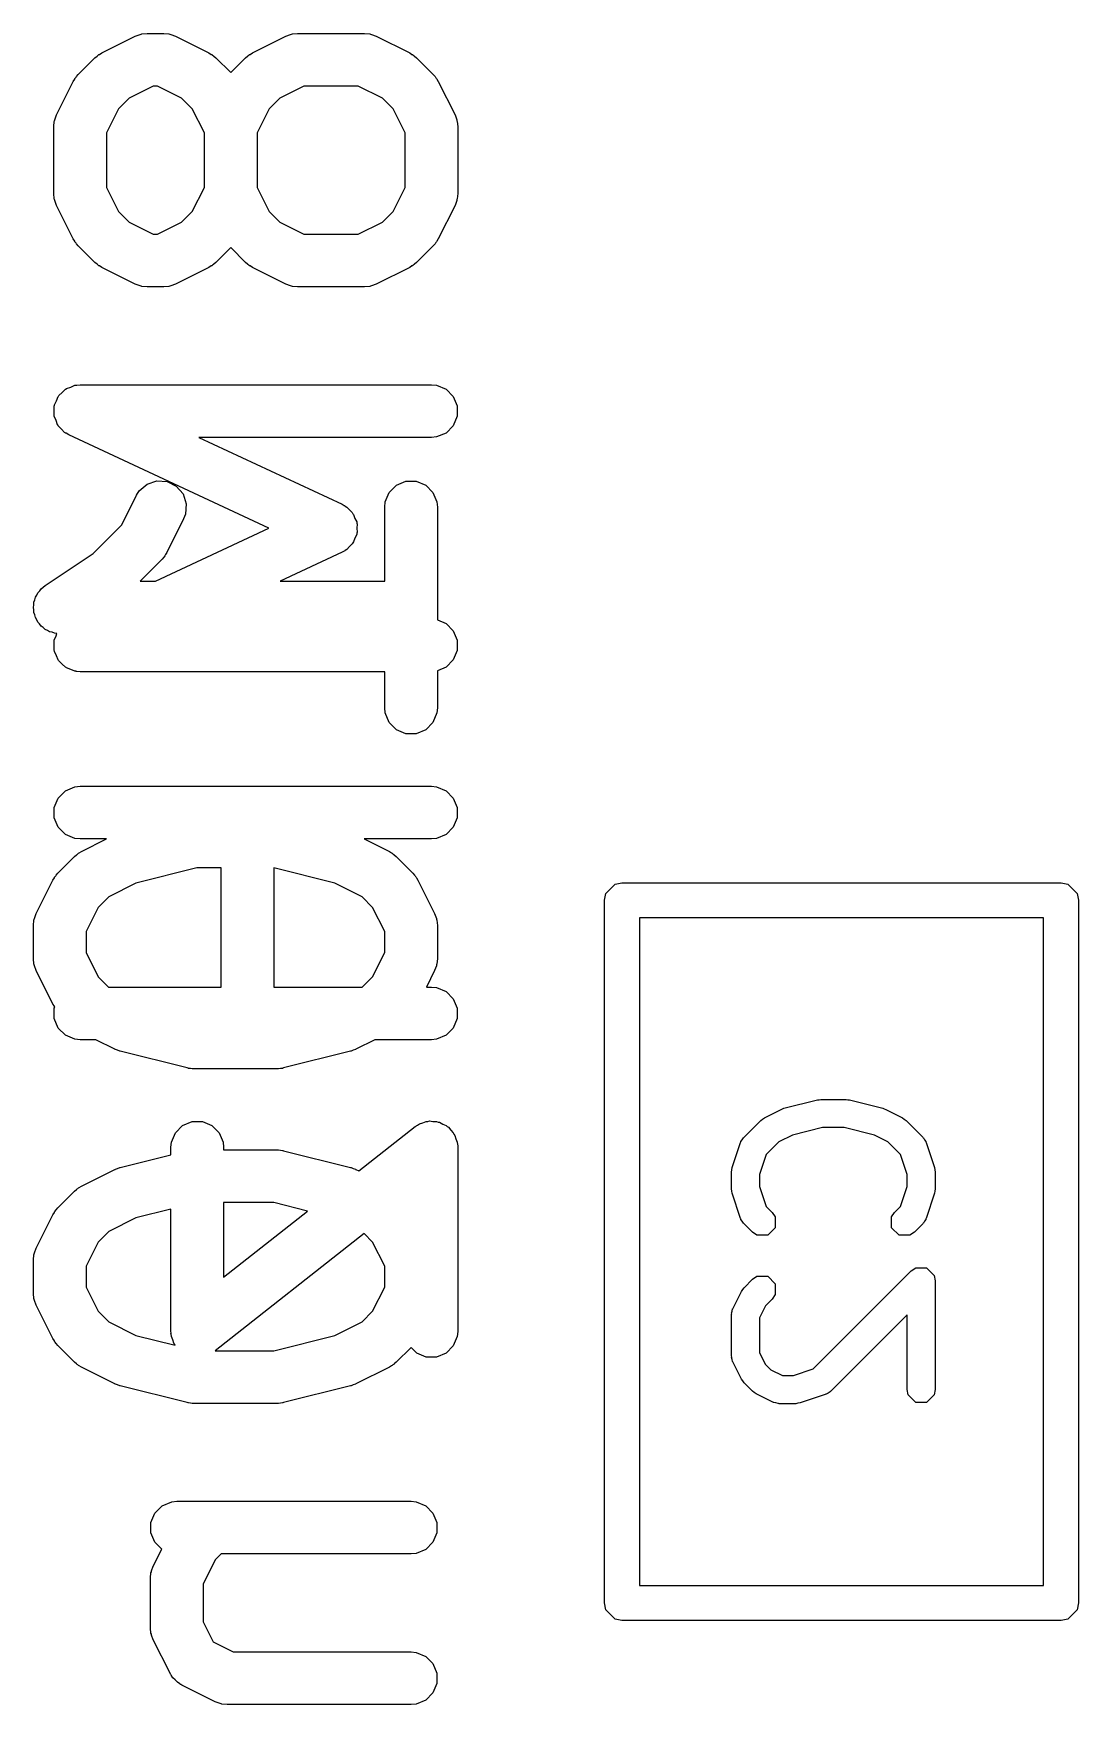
# Model space of a CAD drawing. Header units: inches. Extents: x -2.1 to 1.75, y 0.25 to 2.74.
# Drawn here: x -0.0075 to 0.1096, y 1.8082 to 1.9955 of the extents above; entities that cross this region are included whole.
import ezdxf

# ---------------------------------------------------------------- set-up
doc = ezdxf.new("R2010")
doc.units = ezdxf.units.IN
doc.header["$MEASUREMENT"] = 0
doc.layers.add('BLACK', color=250, linetype='CONTINUOUS')

msp = doc.modelspace()

# ---------------------------------------------------------------- linework, layer by layer
at = {"layer": 'BLACK', "linetype": 'CONTINUOUS'}
for p, q in [((0.00018, 1.99331), (0.00393, 1.99519)), ((0.00393, 1.99519), (0.00447, 1.99539)), ((0.00447, 1.99539), (0.00457, 1.9954)), ((0.00457, 1.9954), (0.00467, 1.99544)), ((0.00467, 1.99544), (0.00525, 1.9955)), ((0.00525, 1.9955), (0.00712, 1.9955)), ((0.00712, 1.9955), (0.0077, 1.99544)), ((0.0077, 1.99544), (0.0078, 1.9954)), ((0.0078, 1.9954), (0.0079, 1.99539)), ((0.0079, 1.99539), (0.00844, 1.99519)), ((0.00844, 1.99519), (0.01219, 1.99331)), ((0.01705, 1.99331), (0.0208, 1.99519)), ((0.0208, 1.99519), (0.02134, 1.99539)), ((0.02134, 1.99539), (0.02145, 1.9954)), ((0.02145, 1.9954), (0.02154, 1.99544)), ((0.02154, 1.99544), (0.02212, 1.9955)), ((0.02212, 1.9955), (0.02962, 1.9955)), ((0.02962, 1.9955), (0.0302, 1.99544)), ((0.0302, 1.99544), (0.03029, 1.9954)), ((0.03029, 1.9954), (0.0304, 1.99539)), ((0.0304, 1.99539), (0.03094, 1.99519)), ((0.03094, 1.99519), (0.03469, 1.99331)), ((-0.00246, 1.99088), (-0.00059, 1.99276)), ((-0.00059, 1.99276), (-0.00036, 1.99294)), ((-0.00036, 1.99294), (-0.00031, 1.993)), ((-0.00031, 1.993), (-0.00022, 1.99306)), ((-0.00022, 1.99306), (-0.00014, 1.99312)), ((-0.00014, 1.99312), (-0.00007, 1.99315)), ((-0.00007, 1.99315), (0.00018, 1.99331)), ((0.01219, 1.99331), (0.01244, 1.99315)), ((0.01244, 1.99315), (0.01251, 1.99312)), ((0.01251, 1.99312), (0.01259, 1.99306)), ((0.01259, 1.99306), (0.01268, 1.993)), ((0.01268, 1.993), (0.01273, 1.99294)), ((0.01273, 1.99294), (0.01296, 1.99276)), ((0.01296, 1.99276), (0.01462, 1.9911)), ((0.01462, 1.9911), (0.01628, 1.99276)), ((0.01628, 1.99276), (0.01651, 1.99294)), ((0.01651, 1.99294), (0.01656, 1.993)), ((0.01656, 1.993), (0.01665, 1.99306)), ((0.01665, 1.99306), (0.01673, 1.99312)), ((0.01673, 1.99312), (0.0168, 1.99315)), ((0.0168, 1.99315), (0.01705, 1.99331)), ((0.03469, 1.99331), (0.03494, 1.99315)), ((0.03494, 1.99315), (0.03501, 1.99312)), ((0.03501, 1.99312), (0.03509, 1.99306)), ((0.03509, 1.99306), (0.03518, 1.993)), ((0.03518, 1.993), (0.03523, 1.99294)), ((0.03523, 1.99294), (0.03546, 1.99276)), ((0.03546, 1.99276), (0.03733, 1.99088)), ((-0.00277, 1.99052), (-0.00271, 1.9906)), ((-0.00271, 1.9906), (-0.00265, 1.99066)), ((-0.00265, 1.99066), (-0.00246, 1.99088)), ((0.03733, 1.99088), (0.03752, 1.99066)), ((0.03752, 1.99066), (0.03758, 1.9906)), ((0.03758, 1.9906), (0.03763, 1.99052)), ((-0.00489, 1.98637), (-0.00302, 1.99012)), ((-0.00302, 1.99012), (-0.00286, 1.99036)), ((-0.00286, 1.99036), (-0.00283, 1.99044)), ((-0.00283, 1.99044), (-0.00277, 1.99052)), ((0.00594, 1.98959), (0.00325, 1.98824)), ((0.00643, 1.98959), (0.00594, 1.98959)), ((0.00912, 1.98824), (0.00643, 1.98959)), ((0.02282, 1.98959), (0.02012, 1.98824)), ((0.02892, 1.98959), (0.02282, 1.98959)), ((0.03162, 1.98824), (0.02892, 1.98959)), ((0.03763, 1.99052), (0.0377, 1.99044)), ((0.0377, 1.99044), (0.03773, 1.99036)), ((0.03773, 1.99036), (0.03789, 1.99012)), ((0.03789, 1.99012), (0.03976, 1.98637)), ((0.00205, 1.98705), (0.0007, 1.98435)), ((0.00325, 1.98824), (0.00205, 1.98705)), ((0.01032, 1.98705), (0.00912, 1.98824)), ((0.01167, 1.98435), (0.01032, 1.98705)), ((0.01892, 1.98705), (0.01757, 1.98435)), ((0.02012, 1.98824), (0.01892, 1.98705)), ((0.03282, 1.98705), (0.03162, 1.98824)), ((0.03417, 1.98435), (0.03282, 1.98705)), ((-0.0052, 1.98505), (-0.00515, 1.98562)), ((-0.0052, 1.97755), (-0.0052, 1.98505)), ((-0.00515, 1.98562), (-0.00511, 1.98572)), ((-0.00511, 1.98572), (-0.0051, 1.98582)), ((-0.0051, 1.98582), (-0.00489, 1.98637)), ((0.03976, 1.98637), (0.03997, 1.98582)), ((0.03997, 1.98582), (0.03997, 1.98572)), ((0.03997, 1.98572), (0.04001, 1.98562)), ((0.04001, 1.98562), (0.04007, 1.98505)), ((0.04007, 1.98505), (0.04007, 1.97755)), ((0.0007, 1.98435), (0.0007, 1.97824)), ((0.01167, 1.97824), (0.01167, 1.98435)), ((0.01757, 1.98435), (0.01757, 1.97824)), ((0.03417, 1.97824), (0.03417, 1.98435)), ((-0.00515, 1.97697), (-0.0052, 1.97755)), ((0.0007, 1.97824), (0.00205, 1.97555)), ((0.01032, 1.97555), (0.01167, 1.97824)), ((0.01757, 1.97824), (0.01892, 1.97555)), ((0.03282, 1.97555), (0.03417, 1.97824)), ((0.04007, 1.97755), (0.04001, 1.97697)), ((-0.00511, 1.97687), (-0.00515, 1.97697)), ((-0.0051, 1.97677), (-0.00511, 1.97687)), ((-0.00489, 1.97623), (-0.0051, 1.97677)), ((-0.00302, 1.97248), (-0.00489, 1.97623)), ((0.03976, 1.97623), (0.03789, 1.97248)), ((0.03997, 1.97677), (0.03976, 1.97623)), ((0.04001, 1.97697), (0.03997, 1.97687)), ((0.03997, 1.97687), (0.03997, 1.97677)), ((0.00205, 1.97555), (0.00325, 1.97435)), ((0.00325, 1.97435), (0.00594, 1.973)), ((0.00643, 1.973), (0.00912, 1.97435)), ((0.00912, 1.97435), (0.01032, 1.97555)), ((0.01892, 1.97555), (0.02012, 1.97435)), ((0.02012, 1.97435), (0.02282, 1.973)), ((0.02892, 1.973), (0.03162, 1.97435)), ((0.03162, 1.97435), (0.03282, 1.97555)), ((-0.00286, 1.97223), (-0.00302, 1.97248)), ((-0.00283, 1.97216), (-0.00286, 1.97223)), ((-0.00277, 1.97208), (-0.00283, 1.97216)), ((-0.00271, 1.97199), (-0.00277, 1.97208)), ((-0.00265, 1.97193), (-0.00271, 1.97199)), ((-0.00246, 1.97171), (-0.00265, 1.97193)), ((0.00594, 1.973), (0.00643, 1.973)), ((0.02282, 1.973), (0.02892, 1.973)), ((0.03752, 1.97193), (0.03733, 1.97171)), ((0.03758, 1.97199), (0.03752, 1.97193)), ((0.03763, 1.97208), (0.03758, 1.97199)), ((0.0377, 1.97216), (0.03763, 1.97208)), ((0.03773, 1.97223), (0.0377, 1.97216)), ((0.03789, 1.97248), (0.03773, 1.97223)), ((-0.00059, 1.96983), (-0.00246, 1.97171)), ((0.01462, 1.9715), (0.01296, 1.96983)), ((0.01628, 1.96983), (0.01462, 1.9715)), ((0.03733, 1.97171), (0.03546, 1.96983)), ((-0.00036, 1.96965), (-0.00059, 1.96983)), ((-0.00031, 1.96959), (-0.00036, 1.96965)), ((-0.00022, 1.96953), (-0.00031, 1.96959)), ((-0.00014, 1.96947), (-0.00022, 1.96953)), ((-0.00007, 1.96944), (-0.00014, 1.96947)), ((0.00018, 1.96928), (-0.00007, 1.96944)), ((0.00393, 1.96741), (0.00018, 1.96928)), ((0.01219, 1.96928), (0.00844, 1.96741)), ((0.01244, 1.96944), (0.01219, 1.96928)), ((0.01251, 1.96947), (0.01244, 1.96944)), ((0.01259, 1.96953), (0.01251, 1.96947)), ((0.01268, 1.96959), (0.01259, 1.96953)), ((0.01273, 1.96965), (0.01268, 1.96959)), ((0.01296, 1.96983), (0.01273, 1.96965)), ((0.01651, 1.96965), (0.01628, 1.96983)), ((0.01656, 1.96959), (0.01651, 1.96965)), ((0.01665, 1.96953), (0.01656, 1.96959)), ((0.01673, 1.96947), (0.01665, 1.96953)), ((0.0168, 1.96944), (0.01673, 1.96947)), ((0.01705, 1.96928), (0.0168, 1.96944)), ((0.0208, 1.96741), (0.01705, 1.96928)), ((0.03469, 1.96928), (0.03094, 1.96741)), ((0.03494, 1.96944), (0.03469, 1.96928)), ((0.03501, 1.96947), (0.03494, 1.96944)), ((0.03509, 1.96953), (0.03501, 1.96947)), ((0.03518, 1.96959), (0.03509, 1.96953)), ((0.03523, 1.96965), (0.03518, 1.96959)), ((0.03546, 1.96983), (0.03523, 1.96965)), ((0.00447, 1.9672), (0.00393, 1.96741)), ((0.00457, 1.96719), (0.00447, 1.9672)), ((0.00467, 1.96715), (0.00457, 1.96719)), ((0.00525, 1.96709), (0.00467, 1.96715)), ((0.00712, 1.96709), (0.00525, 1.96709)), ((0.0077, 1.96715), (0.00712, 1.96709)), ((0.0078, 1.96719), (0.0077, 1.96715)), ((0.0079, 1.9672), (0.0078, 1.96719)), ((0.00844, 1.96741), (0.0079, 1.9672)), ((0.02134, 1.9672), (0.0208, 1.96741)), ((0.02145, 1.96719), (0.02134, 1.9672)), ((0.02154, 1.96715), (0.02145, 1.96719)), ((0.02212, 1.96709), (0.02154, 1.96715)), ((0.02962, 1.96709), (0.02212, 1.96709)), ((0.0302, 1.96715), (0.02962, 1.96709)), ((0.03029, 1.96719), (0.0302, 1.96715)), ((0.0304, 1.9672), (0.03029, 1.96719)), ((0.03094, 1.96741), (0.0304, 1.9672)), ((-0.00463, 1.95492), (-0.00425, 1.95527)), ((-0.00425, 1.95527), (-0.00389, 1.95563)), ((-0.00389, 1.95563), (-0.00383, 1.95565)), ((-0.00383, 1.95565), (-0.00378, 1.9557)), ((-0.00378, 1.9557), (-0.0033, 1.95587)), ((-0.0033, 1.95587), (-0.00283, 1.95607)), ((-0.00283, 1.95607), (-0.00274, 1.95608)), ((-0.00274, 1.95608), (-0.0027, 1.95609)), ((-0.0027, 1.95609), (-0.00263, 1.95609)), ((-0.00263, 1.95609), (-0.00225, 1.95613)), ((-0.00225, 1.95613), (0.03712, 1.95613)), ((0.03712, 1.95613), (0.03769, 1.95607)), ((0.03769, 1.95607), (0.03876, 1.95563)), ((0.03876, 1.95563), (0.03957, 1.95481)), ((-0.00517, 1.95273), (-0.00515, 1.95324)), ((-0.00515, 1.95375), (-0.00512, 1.95381)), ((-0.00515, 1.95324), (-0.00515, 1.95375)), ((-0.00512, 1.95388), (-0.0049, 1.95434)), ((-0.00512, 1.95381), (-0.00512, 1.95388)), ((-0.0049, 1.95434), (-0.00471, 1.95481)), ((-0.00471, 1.95481), (-0.00466, 1.95486)), ((-0.00466, 1.95486), (-0.00463, 1.95492)), ((0.03957, 1.95481), (0.04001, 1.95375)), ((0.04001, 1.95375), (0.04001, 1.9526)), ((-0.00515, 1.95266), (-0.00517, 1.95273)), ((-0.00515, 1.9526), (-0.00515, 1.95266)), ((-0.00495, 1.95212), (-0.00515, 1.9526)), ((-0.00478, 1.95164), (-0.00495, 1.95212)), ((-0.00473, 1.95159), (-0.00478, 1.95164)), ((-0.00471, 1.95153), (-0.00473, 1.95159)), ((-0.00434, 1.95117), (-0.00471, 1.95153)), ((0.03957, 1.95153), (0.03876, 1.95072)), ((0.04001, 1.9526), (0.03957, 1.95153)), ((-0.004, 1.95079), (-0.00434, 1.95117)), ((-0.00392, 1.95075), (-0.004, 1.95079)), ((-0.00389, 1.95072), (-0.00392, 1.95075)), ((-0.00383, 1.95069), (-0.00389, 1.95072)), ((-0.0035, 1.9505), (-0.00383, 1.95069)), ((0.01889, 1.94005), (-0.0035, 1.9505)), ((0.03712, 1.95022), (0.01106, 1.95022)), ((0.01106, 1.95022), (0.02712, 1.94273)), ((0.03769, 1.95028), (0.03712, 1.95022)), ((0.03876, 1.95072), (0.03769, 1.95028)), ((0.00407, 1.94374), (0.00438, 1.94423)), ((0.00438, 1.94423), (0.00525, 1.94499)), ((0.00525, 1.94499), (0.00634, 1.94535)), ((0.00634, 1.94535), (0.00749, 1.94527)), ((0.00749, 1.94527), (0.00852, 1.94476)), ((0.00852, 1.94476), (0.00928, 1.94389)), ((0.00928, 1.94389), (0.00964, 1.94279)), ((0.03194, 1.943), (0.03238, 1.94406)), ((0.03238, 1.94406), (0.03319, 1.94488)), ((0.03319, 1.94488), (0.03426, 1.94532)), ((0.03426, 1.94532), (0.03541, 1.94532)), ((0.03541, 1.94532), (0.03648, 1.94488)), ((0.03648, 1.94488), (0.03729, 1.94406)), ((0.03729, 1.94406), (0.03773, 1.943)), ((0.00241, 1.94042), (0.00407, 1.94374)), ((0.00964, 1.94279), (0.00956, 1.94164)), ((0.02712, 1.94273), (0.02733, 1.9426)), ((0.02733, 1.9426), (0.0274, 1.94258)), ((0.0274, 1.94258), (0.02745, 1.94253)), ((0.02745, 1.94253), (0.02762, 1.94243)), ((0.02762, 1.94243), (0.02792, 1.9421)), ((0.02792, 1.9421), (0.02825, 1.9418)), ((0.03188, 1.94242), (0.03194, 1.943)), ((0.03188, 1.93413), (0.03188, 1.94242)), ((0.03773, 1.943), (0.03779, 1.94242)), ((0.03779, 1.94242), (0.03779, 1.92978)), ((-0.00079, 1.93722), (0.00241, 1.94042)), ((0.00619, 1.93413), (0.01889, 1.94005)), ((0.00935, 1.9411), (0.00748, 1.93735)), ((0.00956, 1.94164), (0.00935, 1.9411)), ((0.02825, 1.9418), (0.02831, 1.94168)), ((0.02831, 1.94168), (0.0284, 1.94158)), ((0.0284, 1.94158), (0.02855, 1.94116)), ((0.02855, 1.94116), (0.02874, 1.94075)), ((0.02874, 1.94075), (0.02874, 1.94062)), ((0.02874, 1.94062), (0.02879, 1.9405)), ((0.02879, 1.9405), (0.02877, 1.94005)), ((0.02877, 1.94005), (0.02879, 1.9396)), ((0.02825, 1.9383), (0.02792, 1.938)), ((0.02831, 1.93842), (0.02825, 1.9383)), ((0.0284, 1.93852), (0.02831, 1.93842)), ((0.02855, 1.93894), (0.0284, 1.93852)), ((0.02874, 1.93935), (0.02855, 1.93894)), ((0.02879, 1.9396), (0.02874, 1.93948)), ((0.02874, 1.93948), (0.02874, 1.93935)), ((-0.00617, 1.93363), (-0.00079, 1.93722)), ((0.00693, 1.93659), (0.00447, 1.93413)), ((0.00711, 1.93681), (0.00693, 1.93659)), ((0.00717, 1.93686), (0.00711, 1.93681)), ((0.00723, 1.93695), (0.00717, 1.93686)), ((0.00729, 1.93703), (0.00723, 1.93695)), ((0.00732, 1.93711), (0.00729, 1.93703)), ((0.00748, 1.93735), (0.00732, 1.93711)), ((0.02712, 1.93737), (0.02016, 1.93413)), ((0.02733, 1.9375), (0.02712, 1.93737)), ((0.0274, 1.93753), (0.02733, 1.9375)), ((0.02745, 1.93757), (0.0274, 1.93753)), ((0.02762, 1.93767), (0.02745, 1.93757)), ((0.02792, 1.938), (0.02762, 1.93767)), ((-0.00726, 1.93231), (-0.0071, 1.93255)), ((-0.0071, 1.93255), (-0.00699, 1.93282)), ((-0.00699, 1.93282), (-0.00678, 1.93302)), ((-0.00678, 1.93302), (-0.00662, 1.93326)), ((-0.00662, 1.93326), (-0.00618, 1.93363)), ((-0.00618, 1.93363), (-0.00618, 1.93363)), ((-0.00618, 1.93363), (-0.00617, 1.93363)), ((-0.00617, 1.93363), (-0.00617, 1.93363)), ((0.00447, 1.93413), (0.00619, 1.93413)), ((0.02016, 1.93413), (0.03188, 1.93413)), ((-0.00749, 1.93118), (-0.00743, 1.93146)), ((-0.00743, 1.93089), (-0.00749, 1.93118)), ((-0.00743, 1.93175), (-0.00732, 1.93202)), ((-0.00743, 1.93146), (-0.00743, 1.93175)), ((-0.00743, 1.9306), (-0.00743, 1.93089)), ((-0.00732, 1.93202), (-0.00726, 1.93231)), ((-0.00732, 1.93033), (-0.00743, 1.9306)), ((-0.00726, 1.93005), (-0.00732, 1.93033)), ((-0.0071, 1.9298), (-0.00726, 1.93005)), ((-0.00699, 1.92953), (-0.0071, 1.9298)), ((-0.00679, 1.92933), (-0.00699, 1.92953)), ((-0.00662, 1.92909), (-0.00679, 1.92933)), ((-0.00638, 1.92893), (-0.00662, 1.92909)), ((-0.00618, 1.92872), (-0.00638, 1.92893)), ((0.03779, 1.92978), (0.03876, 1.92938)), ((0.03876, 1.92938), (0.03957, 1.92857)), ((-0.00591, 1.92861), (-0.00618, 1.92872)), ((-0.00567, 1.92845), (-0.00591, 1.92861)), ((-0.00538, 1.92839), (-0.00567, 1.92845)), ((-0.00511, 1.92828), (-0.00538, 1.92839)), ((-0.00517, 1.92738), (-0.00515, 1.92744)), ((-0.00515, 1.92686), (-0.00517, 1.92738)), ((-0.00515, 1.9275), (-0.00495, 1.92798)), ((-0.00515, 1.92744), (-0.00515, 1.9275)), ((-0.00485, 1.92825), (-0.00511, 1.92828)), ((-0.00495, 1.92798), (-0.00485, 1.92825)), ((0.03957, 1.92857), (0.04001, 1.9275)), ((0.04001, 1.9275), (0.04001, 1.92635)), ((-0.00515, 1.92635), (-0.00515, 1.92686)), ((-0.00512, 1.92629), (-0.00515, 1.92635)), ((-0.00512, 1.92622), (-0.00512, 1.92629)), ((-0.0049, 1.92576), (-0.00512, 1.92622)), ((-0.00471, 1.92529), (-0.0049, 1.92576)), ((-0.00466, 1.92524), (-0.00471, 1.92529)), ((-0.00463, 1.92518), (-0.00466, 1.92524)), ((-0.00425, 1.92483), (-0.00463, 1.92518)), ((0.03957, 1.92529), (0.03876, 1.92447)), ((0.04001, 1.92635), (0.03957, 1.92529)), ((-0.00389, 1.92447), (-0.00425, 1.92483)), ((-0.00383, 1.92445), (-0.00389, 1.92447)), ((-0.00378, 1.9244), (-0.00383, 1.92445)), ((-0.0033, 1.92423), (-0.00378, 1.9244)), ((-0.00283, 1.92403), (-0.0033, 1.92423)), ((-0.00274, 1.92402), (-0.00283, 1.92403)), ((-0.0027, 1.92401), (-0.00274, 1.92402)), ((-0.00263, 1.92401), (-0.0027, 1.92401)), ((-0.00225, 1.92397), (-0.00263, 1.92401)), ((0.03188, 1.92397), (-0.00225, 1.92397)), ((0.03188, 1.91993), (0.03188, 1.92397)), ((0.03876, 1.92447), (0.03779, 1.92407)), ((0.03779, 1.92407), (0.03779, 1.91993)), ((0.03194, 1.91935), (0.03188, 1.91993)), ((0.03779, 1.91993), (0.03773, 1.91935)), ((0.03238, 1.91829), (0.03194, 1.91935)), ((0.03319, 1.91747), (0.03238, 1.91829)), ((0.03729, 1.91829), (0.03648, 1.91747)), ((0.03773, 1.91935), (0.03729, 1.91829)), ((0.03426, 1.91703), (0.03319, 1.91747)), ((0.03541, 1.91703), (0.03426, 1.91703)), ((0.03648, 1.91747), (0.03541, 1.91703)), ((-0.00471, 1.90982), (-0.00389, 1.91063)), ((-0.00389, 1.91063), (-0.00283, 1.91108)), ((-0.00283, 1.91108), (-0.00225, 1.91113)), ((-0.00225, 1.91113), (0.03712, 1.91113)), ((0.03712, 1.91113), (0.03769, 1.91108)), ((0.03769, 1.91108), (0.03876, 1.91063)), ((0.03876, 1.91063), (0.03957, 1.90982)), ((-0.00515, 1.90876), (-0.00471, 1.90982)), ((-0.00515, 1.9076), (-0.00515, 1.90876)), ((0.03957, 1.90982), (0.04001, 1.90876)), ((0.04001, 1.90876), (0.04001, 1.9076)), ((-0.00471, 1.90654), (-0.00515, 1.9076)), ((-0.00389, 1.90572), (-0.00471, 1.90654)), ((0.03957, 1.90654), (0.03876, 1.90572)), ((0.04001, 1.9076), (0.03957, 1.90654)), ((-0.00283, 1.90528), (-0.00389, 1.90572)), ((-0.00225, 1.90523), (-0.00283, 1.90528)), ((0.00071, 1.90523), (-0.00225, 1.90523)), ((-0.00211, 1.90382), (0.00071, 1.90523)), ((0.03712, 1.90523), (0.02959, 1.90523)), ((0.02959, 1.90523), (0.03241, 1.90382)), ((0.03769, 1.90528), (0.03712, 1.90523)), ((0.03876, 1.90572), (0.03769, 1.90528)), ((-0.00475, 1.90139), (-0.00287, 1.90327)), ((-0.00287, 1.90327), (-0.00265, 1.90345)), ((-0.00265, 1.90345), (-0.0026, 1.90351)), ((-0.0026, 1.90351), (-0.00251, 1.90357)), ((-0.00251, 1.90357), (-0.00243, 1.90363)), ((-0.00243, 1.90363), (-0.00235, 1.90366)), ((-0.00235, 1.90366), (-0.00211, 1.90382)), ((0.03241, 1.90382), (0.03265, 1.90366)), ((0.03265, 1.90366), (0.03273, 1.90363)), ((0.03273, 1.90363), (0.03281, 1.90357)), ((0.03281, 1.90357), (0.0329, 1.90351)), ((0.0329, 1.90351), (0.03295, 1.90345)), ((0.03295, 1.90345), (0.03317, 1.90327)), ((0.03317, 1.90327), (0.03505, 1.90139)), ((-0.0053, 1.90062), (-0.00514, 1.90087)), ((-0.00514, 1.90087), (-0.00512, 1.90094)), ((-0.00512, 1.90094), (-0.00505, 1.90102)), ((-0.00505, 1.90102), (-0.00499, 1.90111)), ((-0.00499, 1.90111), (-0.00493, 1.90117)), ((-0.00493, 1.90117), (-0.00475, 1.90139)), ((0.01083, 1.90198), (0.00399, 1.90027)), ((0.01354, 1.90198), (0.01083, 1.90198)), ((0.01354, 1.88864), (0.01354, 1.90198)), ((0.01947, 1.90198), (0.01945, 1.90198)), ((0.01945, 1.90198), (0.01945, 1.88864)), ((0.02631, 1.90027), (0.01947, 1.90198)), ((0.03505, 1.90139), (0.03523, 1.90117)), ((0.03523, 1.90117), (0.03529, 1.90111)), ((0.03529, 1.90111), (0.03535, 1.90102)), ((0.03535, 1.90102), (0.03542, 1.90094)), ((0.03542, 1.90094), (0.03545, 1.90087)), ((0.03545, 1.90087), (0.0356, 1.90062)), ((-0.00718, 1.89687), (-0.0053, 1.90062)), ((0.00399, 1.90027), (0.00096, 1.89875)), ((0.02934, 1.89875), (0.02631, 1.90027)), ((0.0356, 1.90062), (0.03748, 1.89687)), ((0.0565, 1.89837), (0.05665, 1.89912)), ((0.05665, 1.89912), (0.05771, 1.90018)), ((0.05771, 1.90018), (0.05846, 1.90033)), ((0.05846, 1.90033), (0.10768, 1.90033)), ((0.10768, 1.90033), (0.10843, 1.90018)), ((0.10843, 1.90018), (0.1095, 1.89912)), ((0.1095, 1.89912), (0.10965, 1.89837)), ((-0.00023, 1.89755), (-0.00158, 1.89486)), ((0.00096, 1.89875), (-0.00023, 1.89755)), ((0.03053, 1.89755), (0.02934, 1.89875)), ((0.03188, 1.89486), (0.03053, 1.89755)), ((0.0565, 1.81963), (0.0565, 1.89837)), ((0.10965, 1.89837), (0.10965, 1.81963)), ((-0.00749, 1.89555), (-0.00743, 1.89613)), ((-0.00749, 1.8918), (-0.00749, 1.89555)), ((-0.00743, 1.89613), (-0.00739, 1.89623)), ((-0.00739, 1.89623), (-0.00738, 1.89633)), ((-0.00738, 1.89633), (-0.00718, 1.89687)), ((0.03748, 1.89687), (0.03768, 1.89633)), ((0.03768, 1.89633), (0.03769, 1.89623)), ((0.03769, 1.89623), (0.03773, 1.89613)), ((0.03773, 1.89613), (0.03779, 1.89555)), ((0.03779, 1.89555), (0.03779, 1.8918)), ((0.06043, 1.8964), (0.06043, 1.82159)), ((0.10571, 1.8964), (0.06043, 1.8964)), ((0.10571, 1.82159), (0.10571, 1.8964)), ((-0.00158, 1.89486), (-0.00158, 1.8925)), ((0.03188, 1.8925), (0.03188, 1.89486)), ((-0.00743, 1.89123), (-0.00749, 1.8918)), ((-0.00158, 1.8925), (-0.00023, 1.8898)), ((0.03053, 1.8898), (0.03188, 1.8925)), ((0.03779, 1.8918), (0.03773, 1.89123)), ((-0.00739, 1.89113), (-0.00743, 1.89123)), ((-0.00738, 1.89102), (-0.00739, 1.89113)), ((-0.00718, 1.89048), (-0.00738, 1.89102)), ((-0.0053, 1.88673), (-0.00718, 1.89048)), ((-0.00023, 1.8898), (0.00094, 1.88864)), ((0.02936, 1.88864), (0.03053, 1.8898)), ((0.03748, 1.89048), (0.03655, 1.88864)), ((0.03768, 1.89102), (0.03748, 1.89048)), ((0.03769, 1.89113), (0.03768, 1.89102)), ((0.03773, 1.89123), (0.03769, 1.89113)), ((0.00094, 1.88864), (0.01354, 1.88864)), ((0.01945, 1.88864), (0.02936, 1.88864)), ((0.03655, 1.88864), (0.03712, 1.88864)), ((0.03712, 1.88864), (0.03769, 1.88858)), ((0.03769, 1.88858), (0.03876, 1.88814)), ((0.03876, 1.88814), (0.03957, 1.88732)), ((-0.00514, 1.88649), (-0.0053, 1.88673)), ((-0.00515, 1.88626), (-0.00509, 1.88639)), ((-0.00515, 1.88511), (-0.00515, 1.88626)), ((-0.00512, 1.88641), (-0.00514, 1.88649)), ((-0.00509, 1.88639), (-0.00512, 1.88641)), ((0.03957, 1.88732), (0.04001, 1.88626)), ((0.04001, 1.88626), (0.04001, 1.88511)), ((-0.00471, 1.88404), (-0.00515, 1.88511)), ((-0.00389, 1.88323), (-0.00471, 1.88404)), ((0.03957, 1.88404), (0.03876, 1.88323)), ((0.04001, 1.88511), (0.03957, 1.88404)), ((-0.00283, 1.88279), (-0.00389, 1.88323)), ((-0.00225, 1.88273), (-0.00283, 1.88279)), ((-0.00049, 1.88273), (-0.00225, 1.88273)), ((0.00164, 1.88166), (-0.00049, 1.88273)), ((0.03079, 1.88273), (0.02866, 1.88166)), ((0.03712, 1.88273), (0.03079, 1.88273)), ((0.03769, 1.88279), (0.03712, 1.88273)), ((0.03876, 1.88323), (0.03769, 1.88279)), ((0.00169, 1.88165), (0.00164, 1.88166)), ((0.0017, 1.88164), (0.00169, 1.88165)), ((0.00194, 1.88155), (0.0017, 1.88164)), ((0.00218, 1.88146), (0.00194, 1.88155)), ((0.00221, 1.88146), (0.00218, 1.88146)), ((0.00225, 1.88144), (0.00221, 1.88146)), ((0.00975, 1.87957), (0.00225, 1.88144)), ((0.02805, 1.88144), (0.02055, 1.87957)), ((0.02809, 1.88146), (0.02805, 1.88144)), ((0.02812, 1.88146), (0.02809, 1.88146)), ((0.02836, 1.88155), (0.02812, 1.88146)), ((0.0286, 1.88164), (0.02836, 1.88155)), ((0.02861, 1.88165), (0.0286, 1.88164)), ((0.02866, 1.88166), (0.02861, 1.88165)), ((0.00985, 1.87955), (0.00975, 1.87957)), ((0.00989, 1.87953), (0.00985, 1.87955)), ((0.0101, 1.87951), (0.00989, 1.87953)), ((0.01032, 1.87948), (0.0101, 1.87951)), ((0.01036, 1.87949), (0.01032, 1.87948)), ((0.01046, 1.87948), (0.01036, 1.87949)), ((0.01984, 1.87948), (0.01046, 1.87948)), ((0.01994, 1.87949), (0.01984, 1.87948)), ((0.01998, 1.87948), (0.01994, 1.87949)), ((0.0202, 1.87951), (0.01998, 1.87948)), ((0.02041, 1.87953), (0.0202, 1.87951)), ((0.02045, 1.87955), (0.02041, 1.87953)), ((0.02055, 1.87957), (0.02045, 1.87955)), ((0.07444, 1.874), (0.07631, 1.87493)), ((0.07631, 1.87493), (0.07648, 1.87498)), ((0.07648, 1.87498), (0.07663, 1.87505)), ((0.07663, 1.87505), (0.08038, 1.87599)), ((0.08038, 1.87599), (0.08058, 1.876)), ((0.08058, 1.876), (0.08077, 1.87604)), ((0.08077, 1.87604), (0.08358, 1.87604)), ((0.08358, 1.87604), (0.08377, 1.876)), ((0.08377, 1.876), (0.08396, 1.87599)), ((0.08396, 1.87599), (0.08771, 1.87505)), ((0.08771, 1.87505), (0.08786, 1.87498)), ((0.08786, 1.87498), (0.08803, 1.87493)), ((0.08803, 1.87493), (0.08991, 1.874)), ((0.00842, 1.87232), (0.00923, 1.87314)), ((0.00923, 1.87314), (0.0103, 1.87358)), ((0.0103, 1.87358), (0.01145, 1.87358)), ((0.01145, 1.87358), (0.01251, 1.87314)), ((0.01251, 1.87314), (0.01333, 1.87232)), ((0.02897, 1.86804), (0.03529, 1.87301)), ((0.03529, 1.87301), (0.03543, 1.8731)), ((0.03543, 1.8731), (0.03548, 1.87314)), ((0.03548, 1.87314), (0.03555, 1.87317)), ((0.03555, 1.87317), (0.03578, 1.87332)), ((0.03578, 1.87332), (0.03617, 1.87343)), ((0.03617, 1.87343), (0.03654, 1.87358)), ((0.03654, 1.87358), (0.03672, 1.87358)), ((0.03672, 1.87358), (0.03689, 1.87363)), ((0.03689, 1.87363), (0.03729, 1.87358)), ((0.03729, 1.87358), (0.03769, 1.87358)), ((0.03769, 1.87358), (0.03786, 1.87351)), ((0.03786, 1.87351), (0.03804, 1.87349)), ((0.03804, 1.87349), (0.03839, 1.87329)), ((0.03839, 1.87329), (0.03876, 1.87314)), ((0.03876, 1.87314), (0.03889, 1.87301)), ((0.03889, 1.87301), (0.03904, 1.87293)), ((0.03904, 1.87293), (0.03929, 1.87261)), ((0.03929, 1.87261), (0.03957, 1.87232)), ((0.07215, 1.87183), (0.07403, 1.8737)), ((0.07403, 1.8737), (0.07424, 1.87384)), ((0.07424, 1.87384), (0.07444, 1.874)), ((0.08096, 1.87289), (0.07757, 1.87204)), ((0.08338, 1.87289), (0.08096, 1.87289)), ((0.08678, 1.87204), (0.08338, 1.87289)), ((0.08991, 1.874), (0.09011, 1.87384)), ((0.09011, 1.87384), (0.09032, 1.8737)), ((0.09032, 1.8737), (0.09219, 1.87183)), ((0.00792, 1.87068), (0.00798, 1.87126)), ((0.00798, 1.87126), (0.00842, 1.87232)), ((0.01333, 1.87232), (0.01377, 1.87126)), ((0.01377, 1.87126), (0.01382, 1.87068)), ((0.03957, 1.87232), (0.03964, 1.87216)), ((0.03964, 1.87216), (0.03975, 1.87202)), ((0.03975, 1.87202), (0.03986, 1.87163)), ((0.03986, 1.87163), (0.04001, 1.87126)), ((0.04001, 1.87126), (0.04004, 1.87099)), ((0.04004, 1.87099), (0.04006, 1.87091)), ((0.04006, 1.87091), (0.04006, 1.87085)), ((0.04006, 1.87085), (0.04007, 1.87068)), ((0.07083, 1.8684), (0.07177, 1.87121)), ((0.07177, 1.87121), (0.07181, 1.87128)), ((0.07181, 1.87132), (0.07195, 1.87153)), ((0.07181, 1.87128), (0.07181, 1.87132)), ((0.07195, 1.87153), (0.07208, 1.87175)), ((0.07208, 1.87175), (0.07211, 1.87176)), ((0.07211, 1.87176), (0.07215, 1.87183)), ((0.07607, 1.87129), (0.07464, 1.86986)), ((0.07757, 1.87204), (0.07607, 1.87129)), ((0.08827, 1.87129), (0.08678, 1.87204)), ((0.0897, 1.86986), (0.08827, 1.87129)), ((0.09219, 1.87183), (0.09223, 1.87176)), ((0.09223, 1.87176), (0.09227, 1.87175)), ((0.09227, 1.87175), (0.09239, 1.87153)), ((0.09239, 1.87153), (0.09253, 1.87132)), ((0.09253, 1.87132), (0.09253, 1.87128)), ((0.09253, 1.87128), (0.09257, 1.87121)), ((0.09257, 1.87121), (0.09351, 1.8684)), ((0.00225, 1.86842), (0.00792, 1.86984)), ((0.00792, 1.86984), (0.00792, 1.87068)), ((0.01382, 1.87068), (0.01382, 1.87039)), ((0.01382, 1.87039), (0.01984, 1.87039)), ((0.01984, 1.87039), (0.01994, 1.87038)), ((0.01994, 1.87038), (0.01998, 1.87038)), ((0.01998, 1.87038), (0.0202, 1.87035)), ((0.0202, 1.87035), (0.02041, 1.87033)), ((0.02041, 1.87033), (0.02045, 1.87031)), ((0.02045, 1.87031), (0.02055, 1.8703)), ((0.02055, 1.8703), (0.02805, 1.86842)), ((0.04007, 1.87068), (0.04007, 1.85006)), ((0.07464, 1.86986), (0.0739, 1.86765)), ((0.09044, 1.86765), (0.0897, 1.86986)), ((-0.00211, 1.86632), (0.00164, 1.8682)), ((0.00164, 1.8682), (0.00169, 1.86821)), ((0.00169, 1.86821), (0.0017, 1.86823)), ((0.0017, 1.86823), (0.00194, 1.86831)), ((0.00194, 1.86831), (0.00218, 1.86841)), ((0.00218, 1.86841), (0.00221, 1.86841)), ((0.00221, 1.86841), (0.00225, 1.86842)), ((0.02805, 1.86842), (0.02809, 1.86841)), ((0.02809, 1.86841), (0.02812, 1.86841)), ((0.02812, 1.86841), (0.02836, 1.86831)), ((0.02836, 1.86831), (0.0286, 1.86823)), ((0.0286, 1.86823), (0.02861, 1.86821)), ((0.02861, 1.86821), (0.02866, 1.8682)), ((0.02866, 1.8682), (0.02897, 1.86804)), ((0.07075, 1.8679), (0.0708, 1.86815)), ((0.07075, 1.86603), (0.07075, 1.8679)), ((0.0708, 1.86815), (0.07083, 1.8684)), ((0.0739, 1.86765), (0.0739, 1.86628)), ((0.09044, 1.86628), (0.09044, 1.86765)), ((0.09351, 1.8684), (0.09354, 1.86815)), ((0.09354, 1.86815), (0.09359, 1.8679)), ((0.09359, 1.8679), (0.09359, 1.86603)), ((-0.00475, 1.8639), (-0.00287, 1.86577)), ((-0.00287, 1.86577), (-0.00265, 1.86596)), ((-0.00265, 1.86596), (-0.0026, 1.86602)), ((-0.0026, 1.86602), (-0.00251, 1.86607)), ((-0.00251, 1.86607), (-0.00243, 1.86614)), ((-0.00243, 1.86614), (-0.00235, 1.86617)), ((-0.00235, 1.86617), (-0.00211, 1.86632)), ((0.0708, 1.86578), (0.07075, 1.86603)), ((0.07083, 1.86553), (0.0708, 1.86578)), ((0.07177, 1.86272), (0.07083, 1.86553)), ((0.0739, 1.86628), (0.07464, 1.86406)), ((0.0897, 1.86406), (0.09044, 1.86628)), ((0.09351, 1.86553), (0.09257, 1.86272)), ((0.09354, 1.86578), (0.09351, 1.86553)), ((0.09359, 1.86603), (0.09354, 1.86578)), ((-0.0053, 1.86313), (-0.00514, 1.86338)), ((-0.00514, 1.86338), (-0.00512, 1.86345)), ((-0.00512, 1.86345), (-0.00505, 1.86353)), ((-0.00505, 1.86353), (-0.00499, 1.86362)), ((-0.00499, 1.86362), (-0.00493, 1.86367)), ((-0.00493, 1.86367), (-0.00475, 1.8639)), ((0.00792, 1.86375), (0.00399, 1.86277)), ((0.00792, 1.85006), (0.00792, 1.86375)), ((0.01947, 1.86448), (0.01382, 1.86448)), ((0.01382, 1.86448), (0.01382, 1.85614)), ((0.01382, 1.85614), (0.02324, 1.86354)), ((0.02324, 1.86354), (0.01947, 1.86448)), ((0.07464, 1.86406), (0.07532, 1.86339)), ((0.07532, 1.86339), (0.07566, 1.86288)), ((0.08868, 1.86288), (0.08903, 1.86339)), ((0.08903, 1.86339), (0.0897, 1.86406)), ((-0.00718, 1.85938), (-0.0053, 1.86313)), ((0.00399, 1.86277), (0.00096, 1.86126)), ((0.07181, 1.86265), (0.07177, 1.86272)), ((0.07181, 1.86261), (0.07181, 1.86265)), ((0.07195, 1.8624), (0.07181, 1.86261)), ((0.07208, 1.86218), (0.07195, 1.8624)), ((0.07211, 1.86217), (0.07208, 1.86218)), ((0.07215, 1.8621), (0.07211, 1.86217)), ((0.07309, 1.86116), (0.07215, 1.8621)), ((0.07566, 1.86167), (0.07481, 1.86082)), ((0.07566, 1.86288), (0.07566, 1.86167)), ((0.08868, 1.86167), (0.08868, 1.86288)), ((0.08954, 1.86082), (0.08868, 1.86167)), ((0.09219, 1.8621), (0.09125, 1.86116)), ((0.09223, 1.86217), (0.09219, 1.8621)), ((0.09227, 1.86218), (0.09223, 1.86217)), ((0.09239, 1.8624), (0.09227, 1.86218)), ((0.09253, 1.86261), (0.09239, 1.8624)), ((0.09257, 1.86272), (0.09253, 1.86265)), ((0.09253, 1.86265), (0.09253, 1.86261)), ((-0.00023, 1.86006), (-0.00158, 1.85736)), ((0.00096, 1.86126), (-0.00023, 1.86006)), ((0.02958, 1.86101), (0.01288, 1.84789)), ((0.03053, 1.86006), (0.02958, 1.86101)), ((0.03188, 1.85736), (0.03053, 1.86006)), ((0.0736, 1.86082), (0.07309, 1.86116)), ((0.07481, 1.86082), (0.0736, 1.86082)), ((0.09074, 1.86082), (0.08954, 1.86082)), ((0.09125, 1.86116), (0.09074, 1.86082)), ((-0.00749, 1.85806), (-0.00743, 1.85863)), ((-0.00749, 1.85431), (-0.00749, 1.85806)), ((-0.00743, 1.85863), (-0.00739, 1.85873)), ((-0.00739, 1.85873), (-0.00738, 1.85884)), ((-0.00738, 1.85884), (-0.00718, 1.85938)), ((-0.00158, 1.85736), (-0.00158, 1.85501)), ((0.03188, 1.85501), (0.03188, 1.85736)), ((0.07215, 1.85495), (0.07309, 1.85589)), ((0.07309, 1.85589), (0.0736, 1.85623)), ((0.0736, 1.85623), (0.07481, 1.85623)), ((0.07481, 1.85623), (0.07566, 1.85538)), ((0.07991, 1.84584), (0.0909, 1.85683)), ((0.0909, 1.85683), (0.09141, 1.85717)), ((0.09141, 1.85717), (0.09262, 1.85717)), ((0.09262, 1.85717), (0.09347, 1.85632)), ((0.09347, 1.85632), (0.09347, 1.85632)), ((0.09347, 1.85632), (0.09359, 1.85572)), ((-0.00743, 1.85373), (-0.00749, 1.85431)), ((-0.00158, 1.85501), (-0.00023, 1.85231)), ((0.03053, 1.85231), (0.03188, 1.85501)), ((0.07092, 1.85267), (0.07186, 1.85454)), ((0.07186, 1.85454), (0.07201, 1.85474)), ((0.07201, 1.85474), (0.07215, 1.85495)), ((0.07566, 1.85418), (0.07532, 1.85366)), ((0.07566, 1.85538), (0.07566, 1.85418)), ((0.09359, 1.85572), (0.09359, 1.84353)), ((-0.00739, 1.85364), (-0.00743, 1.85373)), ((-0.00738, 1.85353), (-0.00739, 1.85364)), ((-0.00718, 1.85299), (-0.00738, 1.85353)), ((-0.0053, 1.84924), (-0.00718, 1.85299)), ((-0.00023, 1.85231), (0.00096, 1.85111)), ((0.02934, 1.85111), (0.03053, 1.85231)), ((0.07075, 1.85197), (0.07077, 1.85204)), ((0.07076, 1.85208), (0.07082, 1.85232)), ((0.07077, 1.85204), (0.07076, 1.85208)), ((0.07082, 1.85232), (0.07087, 1.85257)), ((0.07087, 1.85257), (0.0709, 1.85259)), ((0.0709, 1.85259), (0.07092, 1.85267)), ((0.07456, 1.85291), (0.0739, 1.85159)), ((0.07532, 1.85366), (0.07456, 1.85291)), ((0.00096, 1.85111), (0.00399, 1.8496)), ((0.02631, 1.8496), (0.02934, 1.85111)), ((0.07075, 1.84728), (0.07075, 1.85197)), ((0.0739, 1.85159), (0.0739, 1.84765)), ((0.09044, 1.85191), (0.08188, 1.84335)), ((0.09044, 1.84353), (0.09044, 1.85191)), ((-0.00514, 1.84899), (-0.0053, 1.84924)), ((-0.00512, 1.84892), (-0.00514, 1.84899)), ((-0.00505, 1.84884), (-0.00512, 1.84892)), ((-0.00499, 1.84875), (-0.00505, 1.84884)), ((-0.00493, 1.8487), (-0.00499, 1.84875)), ((-0.00475, 1.84847), (-0.00493, 1.8487)), ((-0.00287, 1.8466), (-0.00475, 1.84847)), ((0.00399, 1.8496), (0.00839, 1.8485)), ((0.00794, 1.8499), (0.00792, 1.85006)), ((0.00793, 1.84984), (0.00794, 1.8499)), ((0.00795, 1.84976), (0.00793, 1.84984)), ((0.00798, 1.84949), (0.00795, 1.84976)), ((0.00813, 1.84911), (0.00798, 1.84949)), ((0.00824, 1.84873), (0.00813, 1.84911)), ((0.00835, 1.84859), (0.00824, 1.84873)), ((0.00839, 1.8485), (0.00835, 1.84859)), ((0.01947, 1.84789), (0.02631, 1.8496)), ((0.03957, 1.84842), (0.03876, 1.84761)), ((0.04001, 1.84949), (0.03957, 1.84842)), ((0.04007, 1.85006), (0.04001, 1.84949)), ((-0.00265, 1.84641), (-0.00287, 1.8466)), ((-0.0026, 1.84635), (-0.00265, 1.84641)), ((0.01288, 1.84789), (0.01947, 1.84789)), ((0.03295, 1.84641), (0.0329, 1.84635)), ((0.03317, 1.8466), (0.03295, 1.84641)), ((0.03483, 1.84825), (0.03317, 1.8466)), ((0.03548, 1.84761), (0.03483, 1.84825)), ((0.03654, 1.84717), (0.03548, 1.84761)), ((0.03769, 1.84717), (0.03654, 1.84717)), ((0.03876, 1.84761), (0.03769, 1.84717)), ((0.07077, 1.8472), (0.07075, 1.84728)), ((0.07076, 1.84717), (0.07077, 1.8472)), ((0.07082, 1.84692), (0.07076, 1.84717)), ((0.07087, 1.84668), (0.07082, 1.84692)), ((0.0709, 1.84665), (0.07087, 1.84668)), ((0.07092, 1.84657), (0.0709, 1.84665)), ((0.07186, 1.8447), (0.07092, 1.84657)), ((0.0739, 1.84765), (0.07456, 1.84634)), ((-0.00251, 1.8463), (-0.0026, 1.84635)), ((-0.00243, 1.84623), (-0.00251, 1.8463)), ((-0.00235, 1.8462), (-0.00243, 1.84623)), ((-0.00211, 1.84604), (-0.00235, 1.8462)), ((0.00164, 1.84417), (-0.00211, 1.84604)), ((0.03241, 1.84604), (0.02866, 1.84417)), ((0.03265, 1.8462), (0.03241, 1.84604)), ((0.03273, 1.84623), (0.03265, 1.8462)), ((0.03281, 1.8463), (0.03273, 1.84623)), ((0.0329, 1.84635), (0.03281, 1.8463)), ((0.07201, 1.8445), (0.07186, 1.8447)), ((0.07456, 1.84634), (0.07514, 1.84576)), ((0.07514, 1.84576), (0.07645, 1.8451)), ((0.07645, 1.8451), (0.0777, 1.8451)), ((0.0777, 1.8451), (0.07991, 1.84584)), ((0.00169, 1.84415), (0.00164, 1.84417)), ((0.0017, 1.84414), (0.00169, 1.84415)), ((0.00194, 1.84405), (0.0017, 1.84414)), ((0.00218, 1.84396), (0.00194, 1.84405)), ((0.00221, 1.84396), (0.00218, 1.84396)), ((0.00225, 1.84395), (0.00221, 1.84396)), ((0.00975, 1.84207), (0.00225, 1.84395)), ((0.02805, 1.84395), (0.02055, 1.84207)), ((0.02809, 1.84396), (0.02805, 1.84395)), ((0.02812, 1.84396), (0.02809, 1.84396)), ((0.02836, 1.84405), (0.02812, 1.84396)), ((0.0286, 1.84414), (0.02836, 1.84405)), ((0.02861, 1.84415), (0.0286, 1.84414)), ((0.02866, 1.84417), (0.02861, 1.84415)), ((0.07215, 1.84429), (0.07201, 1.8445)), ((0.07309, 1.84335), (0.07215, 1.84429)), ((0.0733, 1.84321), (0.07309, 1.84335)), ((0.0735, 1.84306), (0.0733, 1.84321)), ((0.07537, 1.84212), (0.0735, 1.84306)), ((0.08126, 1.84297), (0.07845, 1.84204)), ((0.08133, 1.84301), (0.08126, 1.84297)), ((0.08137, 1.84301), (0.08133, 1.84301)), ((0.08158, 1.84315), (0.08137, 1.84301)), ((0.0818, 1.84328), (0.08158, 1.84315)), ((0.08181, 1.84331), (0.0818, 1.84328)), ((0.08188, 1.84335), (0.08181, 1.84331)), ((0.09056, 1.84293), (0.09044, 1.84353)), ((0.09141, 1.84207), (0.09056, 1.84293)), ((0.09347, 1.84293), (0.09262, 1.84207)), ((0.09359, 1.84353), (0.09347, 1.84293)), ((0.00985, 1.84206), (0.00975, 1.84207)), ((0.00989, 1.84204), (0.00985, 1.84206)), ((0.0101, 1.84202), (0.00989, 1.84204)), ((0.01032, 1.84199), (0.0101, 1.84202)), ((0.01036, 1.84199), (0.01032, 1.84199)), ((0.01046, 1.84198), (0.01036, 1.84199)), ((0.01984, 1.84198), (0.01046, 1.84198)), ((0.01994, 1.84199), (0.01984, 1.84198)), ((0.01998, 1.84199), (0.01994, 1.84199)), ((0.0202, 1.84202), (0.01998, 1.84199)), ((0.02041, 1.84204), (0.0202, 1.84202)), ((0.02045, 1.84206), (0.02041, 1.84204)), ((0.02055, 1.84207), (0.02045, 1.84206)), ((0.07545, 1.8421), (0.07537, 1.84212)), ((0.07548, 1.84207), (0.07545, 1.8421)), ((0.07572, 1.84203), (0.07548, 1.84207)), ((0.07597, 1.84196), (0.07572, 1.84203)), ((0.076, 1.84197), (0.07597, 1.84196)), ((0.07608, 1.84195), (0.076, 1.84197)), ((0.07795, 1.84195), (0.07608, 1.84195)), ((0.0782, 1.842), (0.07795, 1.84195)), ((0.07845, 1.84204), (0.0782, 1.842)), ((0.09262, 1.84207), (0.09141, 1.84207)), ((0.00569, 1.82864), (0.00613, 1.8297)), ((0.00613, 1.8297), (0.00695, 1.83052)), ((0.00695, 1.83052), (0.00801, 1.83096)), ((0.00801, 1.83096), (0.00859, 1.83102)), ((0.00859, 1.83102), (0.03484, 1.83102)), ((0.03484, 1.83102), (0.03541, 1.83096)), ((0.03541, 1.83096), (0.03648, 1.83052)), ((0.03648, 1.83052), (0.03729, 1.8297)), ((0.03729, 1.8297), (0.03773, 1.82864)), ((0.00569, 1.82749), (0.00569, 1.82864)), ((0.03773, 1.82864), (0.03773, 1.82749)), ((0.00613, 1.82642), (0.00569, 1.82749)), ((0.0069, 1.82566), (0.00613, 1.82642)), ((0.03729, 1.82642), (0.03648, 1.82561)), ((0.03773, 1.82749), (0.03729, 1.82642)), ((0.00595, 1.82376), (0.0069, 1.82566)), ((0.01289, 1.82444), (0.01154, 1.82174)), ((0.01356, 1.82511), (0.01289, 1.82444)), ((0.03484, 1.82511), (0.01356, 1.82511)), ((0.03541, 1.82517), (0.03484, 1.82511)), ((0.03648, 1.82561), (0.03541, 1.82517)), ((0.00564, 1.82244), (0.00569, 1.82301)), ((0.00564, 1.81681), (0.00564, 1.82244)), ((0.00569, 1.82301), (0.00573, 1.82311)), ((0.00573, 1.82311), (0.00574, 1.82322)), ((0.00574, 1.82322), (0.00595, 1.82376)), ((0.01154, 1.82174), (0.01154, 1.81751)), ((0.06043, 1.82159), (0.10571, 1.82159)), ((0.05665, 1.81887), (0.0565, 1.81963)), ((0.05771, 1.81781), (0.05665, 1.81887)), ((0.1095, 1.81887), (0.10843, 1.81781)), ((0.10965, 1.81963), (0.1095, 1.81887)), ((0.00569, 1.81624), (0.00564, 1.81681)), ((0.01154, 1.81751), (0.01266, 1.81527)), ((0.05846, 1.81766), (0.05771, 1.81781)), ((0.10768, 1.81766), (0.05846, 1.81766)), ((0.10843, 1.81781), (0.10768, 1.81766)), ((0.00573, 1.81614), (0.00569, 1.81624)), ((0.00574, 1.81603), (0.00573, 1.81614)), ((0.00595, 1.81549), (0.00574, 1.81603)), ((0.00782, 1.81174), (0.00595, 1.81549)), ((0.01266, 1.81527), (0.01491, 1.81414)), ((0.01491, 1.81414), (0.03484, 1.81414)), ((0.03484, 1.81414), (0.03541, 1.81409)), ((0.03541, 1.81409), (0.03648, 1.81364)), ((0.03648, 1.81364), (0.03729, 1.81283)), ((0.03729, 1.81283), (0.03773, 1.81177)), ((0.00788, 1.81165), (0.00782, 1.81174)), ((0.0079, 1.8116), (0.00788, 1.81165)), ((0.00795, 1.81155), (0.0079, 1.8116)), ((0.00813, 1.81125), (0.00795, 1.81155)), ((0.00841, 1.81101), (0.00813, 1.81125)), ((0.00865, 1.81073), (0.00841, 1.81101)), ((0.03773, 1.81177), (0.03773, 1.81061)), ((0.00894, 1.81055), (0.00865, 1.81073)), ((0.009, 1.8105), (0.00894, 1.81055)), ((0.00905, 1.81048), (0.009, 1.8105)), ((0.00914, 1.81042), (0.00905, 1.81048)), ((0.01289, 1.80855), (0.00914, 1.81042)), ((0.03729, 1.80955), (0.03648, 1.80873)), ((0.03773, 1.81061), (0.03729, 1.80955)), ((0.01343, 1.80834), (0.01289, 1.80855)), ((0.01354, 1.80833), (0.01343, 1.80834)), ((0.01364, 1.80829), (0.01354, 1.80833)), ((0.01421, 1.80824), (0.01364, 1.80829)), ((0.03484, 1.80824), (0.01421, 1.80824)), ((0.03541, 1.80829), (0.03484, 1.80824)), ((0.03648, 1.80873), (0.03541, 1.80829))]:
    msp.add_line(p, q, dxfattribs=at)

doc.saveas('drawing.dxf')
